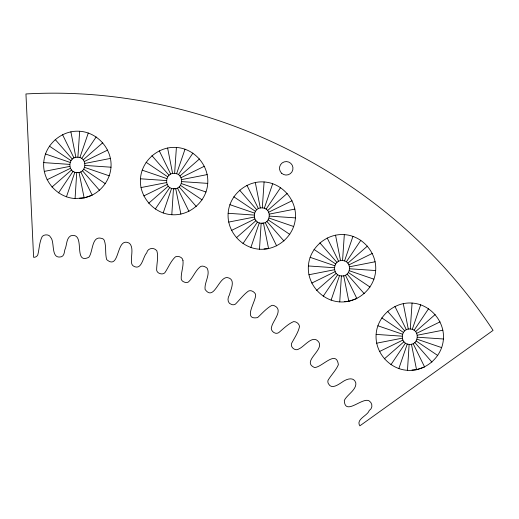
<?xml version="1.0" encoding="UTF-8"?>
<svg xmlns="http://www.w3.org/2000/svg" width="519" height="519" viewBox="0 0 519 519"><rect width="100%" height="100%" fill="white"/><g stroke="black" fill="none" stroke-linecap="round" stroke-linejoin="round"><path stroke-width="0.78" d="M79.608 198.226C96.028 197.895 109.879 183.337 111.001 167.202C112.344 149.206 97.669 132.384 79.66 131.268C61.664 129.932 44.842 144.606 43.726 162.616C42.383 180.612 57.058 197.434 75.073 198.55L76.728 172.58C66.899 172.172 68.106 156.161 77.889 157.218C87.867 157.517 86.647 173.8 76.728 172.58M171.802 214.723C189.811 216.021 206.627 201.411 207.736 183.376C209.079 165.379 194.404 148.557 176.395 147.448C158.399 146.105 141.577 160.78 140.461 178.789C139.118 196.785 153.793 213.607 171.802 214.723L173.463 188.754C163.628 188.352 164.841 172.334 174.624 173.391C184.595 173.69 183.382 189.98 173.463 188.754M259.494 249.224C277.503 250.521 294.312 235.911 295.428 217.883C296.771 199.886 282.096 183.064 264.08 181.948C246.084 180.606 229.262 195.28 228.152 213.296C226.809 231.292 241.484 248.114 259.494 249.224L261.154 223.254C251.319 222.852 252.532 206.841 262.316 207.892C272.287 208.19 271.074 224.48 261.154 223.254M339.737 301.896C357.74 303.193 374.556 288.583 375.672 270.548C377.015 252.552 362.34 235.73 344.324 234.614C326.328 233.278 309.506 247.946 308.39 265.962C307.053 283.958 321.728 300.78 339.737 301.896L341.398 275.926C331.563 275.518 332.77 259.506 342.559 260.564C352.531 260.862 351.311 277.146 341.398 275.926M407.473 370.332C425.476 371.63 442.292 357.02 443.408 338.991C444.751 320.995 430.076 304.173 412.06 303.057C394.064 301.714 377.242 316.389 376.126 334.405C374.789 352.401 389.464 369.223 407.473 370.332L409.134 344.369C399.299 343.961 400.506 327.95 410.295 329.001C420.267 329.299 419.047 345.589 409.134 344.369M77.889 157.218L79.66 131.268M174.624 173.391L176.395 147.448M262.316 207.892L264.08 181.948M342.559 260.564L344.324 234.614M410.295 329.001L412.06 303.057M66.445 196.811L74.866 172.204M79.861 157.614L88.288 133.007M163.18 212.985L171.601 188.378M176.596 173.787L185.024 149.187M250.865 247.485L259.292 222.885M264.288 208.294L272.709 183.687M331.109 300.151L339.536 275.55M344.532 260.96L352.952 236.353M398.845 368.594L407.272 343.993M412.268 329.403L420.688 304.796M58.556 192.893L73.062 171.309M81.665 158.509L96.171 136.925M155.291 209.073L169.797 187.482M178.4 174.682L192.906 153.099M242.983 243.573L257.489 221.989M266.091 209.189L280.597 187.599M323.227 296.239L337.733 274.655M346.335 261.855L360.835 240.271M390.963 364.682L405.469 343.098M414.071 330.298L428.577 308.708M51.958 187.074L71.557 169.979M83.176 159.839L102.775 142.744M148.694 203.247L168.286 186.152M179.911 176.012L199.51 158.918M236.379 237.754L255.977 220.653M267.603 210.519L287.195 193.425M316.622 290.419L336.221 273.325M347.84 263.185L367.439 246.09M384.358 358.863L403.957 341.768M415.576 331.628L435.175 314.533M47.086 179.743L70.441 168.299M84.292 161.519L107.647 150.075M143.821 195.916L167.176 184.479M181.021 177.693L204.376 166.249M231.513 230.423L254.868 218.979M268.712 212.193L292.067 200.756M311.75 283.089L335.105 271.645M348.956 264.859L372.311 253.421M379.486 351.532L402.841 340.088M416.692 333.302L440.047 321.864M75.073 198.55L84.143 197.901L92.2 195.189L80.756 171.834M344.272 301.571L348.813 301.254L356.864 298.535L345.427 275.18M412.008 370.008L416.549 369.697L424.6 366.978L413.163 343.623M44.277 171.4L69.799 166.391M84.934 163.427L110.45 158.418M141.012 187.573L166.534 182.571M181.663 179.6L207.185 174.592M228.704 222.08L254.226 217.072M269.355 214.1L294.876 209.099M308.948 274.746L334.463 269.737M349.598 266.772L375.12 261.764M376.684 343.189L402.199 338.18M417.334 335.209L442.856 330.207M77.337 172.548L78.966 172.438M174.066 188.728L175.694 188.611L180.878 214.075M261.758 223.228L263.386 223.118M264.035 248.899L268.57 248.588L263.457 223.092M43.726 162.616L69.669 164.387M85.058 165.431L111.001 167.202M140.461 178.789L166.404 180.56M181.793 181.611L207.736 183.376M228.152 213.296L254.096 215.061M269.484 216.112L295.428 217.883M308.39 265.962L334.34 267.733M349.722 268.777L375.672 270.548M376.126 334.405L402.076 336.169M417.464 337.22L443.408 338.991M142.2 170.161L166.807 178.588M181.397 183.583L205.998 192.004M229.891 204.668L254.492 213.088M269.082 218.084L293.689 226.511M45.464 153.987L70.071 162.408M84.662 167.41L109.262 175.831M310.135 257.333L334.736 265.754M349.326 270.749L373.933 279.177M377.871 325.776L402.472 334.197M417.062 339.192L441.669 347.62M314.047 249.451L335.631 263.95M348.431 272.553L370.015 287.059M233.803 196.779L255.387 211.285M268.187 219.887L289.777 234.393M381.783 317.888L403.367 332.394M416.167 340.996L437.751 355.502M146.111 162.278L167.702 176.784M180.502 185.387L202.086 199.893M49.376 146.105L70.967 160.611M83.767 169.207L105.351 183.713M387.602 311.29L404.697 330.888M414.837 342.508L431.931 362.106M319.866 242.847L336.961 262.445M347.101 274.064L364.195 293.663M239.622 190.181L256.723 209.773M266.857 221.399L283.951 240.998M151.937 155.674L169.032 175.273M179.165 186.892L196.266 206.491M55.202 139.501L72.297 159.099M82.437 170.719L99.531 190.317M394.933 306.418L406.377 329.773M327.197 237.974L338.641 261.329M246.953 185.309L258.397 208.664M265.183 222.508L276.621 245.863M159.268 150.802L170.706 174.157M177.492 188.008L188.929 211.363M62.533 134.629L73.97 157.984M411.431 344.201L416.549 369.684M343.695 275.758L348.813 301.241M79.031 172.412L84.143 197.901M403.276 303.609L408.284 329.13M335.54 235.165L340.548 260.687M255.296 182.5L260.304 208.022M167.611 147.999L172.613 173.515M70.876 131.82L75.878 157.341M182.967 260.519C183.681 266.818 180.761 273.026 181.261 279.203C181.637 280.396 182.571 281.389 183.739 281.836C185.166 282.583 186.976 282.868 188.416 281.999C192.925 277.853 194.936 271.372 199.666 267.266C201.722 264.937 205.329 266.507 207.211 268.291C210.442 274.895 204.201 282.518 205.083 289.427C214.075 301.831 218.596 276.783 227.361 277.574C236.346 279.125 230.579 289.816 229.417 294.974C227.264 298.094 227.231 303.381 231.61 304.484C232.856 304.984 234.335 304.835 235.457 304.089C239.772 299.781 243.437 294.688 248.439 291.062C251.021 289.745 254.297 291.795 255.517 294.143C257.184 299.748 241.718 320.483 257.58 317.609C262.101 313.457 266.221 308.546 271.619 305.49C272.566 305.172 273.643 305.302 274.493 305.827C283.692 309.934 272.903 320.839 271.684 326.587C270.256 329.383 272.67 332.478 275.394 333.192C276.608 333.49 277.944 333.217 278.937 332.465C283.517 328.605 287.993 324.038 293.533 321.624C296.258 321.371 299.236 323.811 299.528 326.535C298.243 332.549 294.507 337.863 291.652 343.241C291.191 344.395 291.276 345.758 291.892 346.848C293.241 349.345 296.855 350.876 299.191 348.749C304.517 346.471 313.002 333.925 318.763 342.086C324.18 350.435 301.195 361.607 314.527 367.523C322.033 367.452 336.344 349.164 338.369 364.721C335.884 370.501 331.2 374.971 328.053 380.284C327.664 381.471 327.846 382.821 328.527 383.872C331.615 389.75 338.479 384.417 341.963 382.263C345.952 379.272 353.731 376.048 355.826 382.944C356.598 389.964 347.055 394.57 344.292 400.493C344.966 416.225 362.067 397.152 369.015 400.778C372.674 403.036 373.038 408.181 369.191 410.568C367.802 415.609 355.515 419.242 359.849 425.852L493.05 330.402L492.259 329.13C391.78 176.564 208.476 83.578 25.95 93.958L33.599 257.314C35.324 257.411 37.089 256.457 37.803 254.848C39.353 248.77 39.327 241.997 42.292 236.346C44.465 234.147 49.526 234.231 50.713 237.449C55.053 242.075 50.447 259.708 61.489 256.717C64.246 255.711 64.285 252.234 64.81 249.879C66.977 245.649 66.056 238.455 70.694 235.834C86.362 231.591 72.465 265.099 88.781 257.307C93.135 252.059 91.487 235.412 101.575 238.383C102.794 238.532 103.897 239.389 104.338 240.537C106.512 246.668 104.903 253.525 106.693 259.61C120.512 271.275 115.536 235.341 129.62 243.398C133.902 248.043 130.762 256.036 131.625 261.693C131.339 263.269 131.943 264.988 133.253 265.936C141.901 271.34 142.881 256.548 146.695 252.915C147.539 247.823 154.273 247.07 156.874 250.872C158.632 257.08 156.589 263.795 156.641 270.114C156.9 271.632 158.061 272.949 159.534 273.396C161.26 274.207 163.517 274.136 164.886 272.683C168.422 267.506 170.712 261.128 175.428 256.834C178.173 255.549 182.714 257.229 182.967 260.519M281.694 173.301A6.741 6.741 0 0 0 292.82 169.752A6.741 6.741 0 0 0 284.185 161.889A6.741 6.741 0 0 0 281.694 173.301"/></g></svg>
